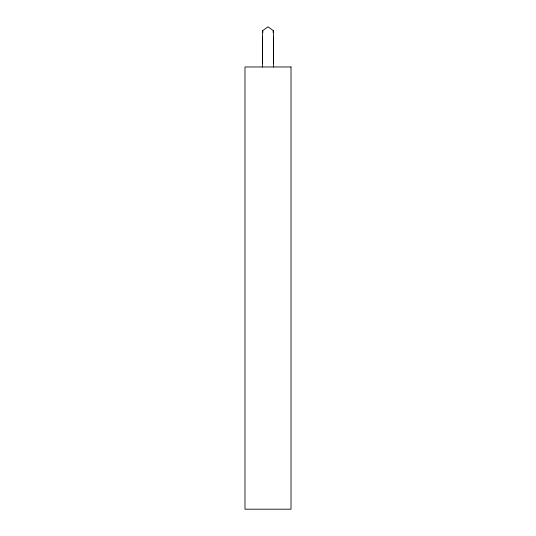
<?xml version="1.0" encoding="UTF-8"?>
<svg xmlns="http://www.w3.org/2000/svg" width="536" height="536" viewBox="0 0 536 536"><rect width="100%" height="100%" fill="white"/><g stroke="black" fill="none" stroke-linecap="round" stroke-linejoin="round"><path stroke-width="0.8" d="M262.56 37.098L262.533 67.067M273.44 37.105L273.414 67.08M272.978 32.173L273.44 30.753L268 26.8L262.56 30.753L262.56 63.369M262.56 30.753L263.022 32.173M273.44 30.753L273.44 63.369M291.015 66.96L244.986 66.96L244.986 509.2L291.015 509.2L291.015 66.96"/></g></svg>
